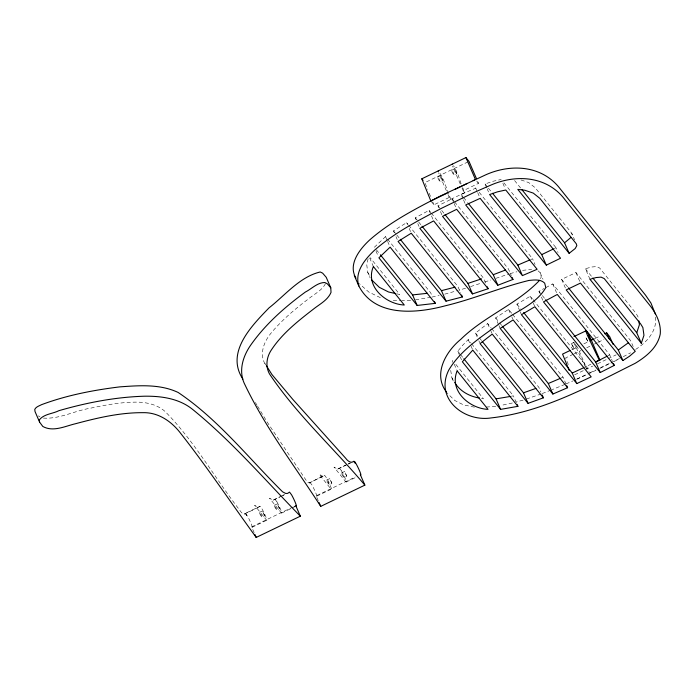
<?xml version="1.0" encoding="UTF-8"?>
<svg xmlns="http://www.w3.org/2000/svg" width="695" height="695" viewBox="0 0 695 695"><rect width="100%" height="100%" fill="white"/><g stroke="black" fill="none" stroke-linecap="round" stroke-linejoin="round"><path stroke-width="0.52" stroke-dasharray="3.48 2.61" d="M573.835 348.134C567.841 333.826 574.774 356.24 576.181 345.476M452.141 362.356L452.593 360.349M368.124 258.827L366.717 264.447L367.707 272.232L370.2 277.983M540.432 278.678L541.257 277.044L540.102 272.57L538 270.824M325.469 283.673C321.95 290.545 314.322 294.02 308.606 298.789C295.488 308.71 282.787 319.292 272.11 331.863C264.126 340.915 258.618 354.033 265.716 365.231M245.222 513.605L246.725 515.473L245.405 513.336L260.034 506.299L262.076 509.018A7.767 0.747 64.3 0 1 266.081 517.419A7.767 0.747 64.3 0 1 266.289 519.86L254.631 505.326L258.245 507.367L260.034 506.299M459.864 356.014L457.797 351.227L462.366 345.589L468.222 339.577L470.915 342.93M374.353 247.281L385.56 236.604L386.906 238.281M477.178 336.901L475.519 333.07L487.673 323.566L491.035 327.753M257.584 406.193L267.089 421.943L307.329 482.078L309.223 482.999L324.556 475.241L326.598 477.96A7.767 0.747 64.3 0 1 330.603 486.361A7.767 0.747 64.3 0 1 330.811 488.802L319.153 474.268L322.767 476.31L324.556 475.241M498.541 324.6L495.639 317.893L508.558 309.344L511.928 313.532M635.656 349.403C646.506 342.505 657.366 330.95 655.437 317.12M394.326 232.808L393.5 230.896L399.86 226.796L406.679 222.678L408.026 224.355M43.403 418.095C59.562 419.241 74.521 410.736 90.237 408.252C106.057 404.829 122.112 401.945 138.348 402.136C147.965 402.492 157.609 404.977 165.01 411.397C193.992 440.56 214.225 477.144 239.236 509.565C240.496 511.129 242.772 515.525 245.335 513.544M519.808 310.847L516.906 304.141L530.32 296.209L532.344 298.728M276.94 501.868A7.767 0.747 64.3 0 1 280.945 510.26A7.767 0.747 64.3 0 1 281.154 512.702L269.495 498.176L273.1 500.218L281.718 495.856M341.462 470.81A7.767 0.747 64.3 0 1 345.467 479.211A7.767 0.747 64.3 0 1 345.676 481.652L334.008 467.118L337.622 469.16L347.213 464.338M416.096 219.69L415.271 217.778L429.093 210.359L430.613 212.253M539.772 293.264L538.946 291.344L544.081 288.547M614.302 361.461L619.705 358.585M623.285 356.683L630.565 352.808M545.792 287.608L552.76 283.925L609.706 354.858L612.191 360.601M607.995 355.744L609.706 354.858M438.788 207.718L437.963 205.807L452.097 198.77L453.905 201.02M554.28 248.549L555.983 247.698L558.059 252.493M309.223 482.999L322.767 476.31M565.374 287.999L561.638 279.381L575.938 272.553L630.712 340.776L633.197 346.527M244.275 514.187L258.245 507.367M468.056 161.857L424.897 182.637L427.642 189.379M437.789 176.895L440.726 175.679L442.819 180.17C438.119 185.791 435.887 169.545 440.074 181.491M451.724 170.188L454.652 168.972L456.745 173.463C452.054 179.084 449.821 162.839 454.009 174.784M430.857 200.985L433.932 204.808L449.257 197.432L450.786 199.343L464.72 192.637L462.696 187.702M461.949 187.867L463.183 190.725L478.507 183.35L477.274 180.492M571.568 343.512L574.313 342.192M571.846 349.637L577.415 346.953M583.887 343.834L590.368 340.724M595.181 338.404L599.967 336.102M573.297 354.241L565.626 357.934L568.371 364.684M574.252 353.781L580.968 350.549M586.728 347.778L590.559 345.928M594.399 344.086L597.274 342.696M598.23 342.235L603.99 339.464M282.7 495.387L284.646 494.449M348.186 463.869L350.141 462.931M259.556 512.284L262.484 511.068L264.578 515.56C259.895 521.189 257.645 504.926 261.841 516.88M274.412 505.135L277.348 503.918L279.442 508.41C274.751 514.039 272.51 497.776 276.697 509.73M326.815 479.906L329.751 478.69L331.845 483.181C327.154 488.82 324.913 472.548 329.1 484.502M341.679 472.756L344.616 471.54L346.701 476.032C342.018 481.661 339.768 465.398 343.964 477.352M254.153 532.639L251.66 526.888L292.856 507.063M293.829 506.594L295.783 505.656M318.249 500.626L316.173 495.839L355.423 476.944M252.242 527.218L266.863 520.173M281.727 513.023L296.357 505.977M316.755 496.161L331.385 489.115M346.249 481.965L355.023 477.743M573.584 342.192A7.767 0.747 64.3 0 0 575.651 346.544L585.346 366.908L590.915 364.223M574.661 374.805L592.705 366.117M597.509 363.806L607.109 359.185M608.073 358.724L616.17 354.824M576.78 379.088L586.276 374.518M590.081 372.685L595.78 369.94M600.576 367.629L610.175 363.007M611.14 362.547L619.236 358.646M588.005 374.118L596.032 370.261M599.881 368.402L612.382 362.382M337.622 469.16L347.274 464.581M348.238 464.121L352.096 462.288M273.1 500.218L279.885 497.029M280.858 496.569L284.733 494.753M463.191 199.204L461.124 194.409L475.858 188.137M576.772 379.218L586.224 374.979M561.186 377.993L563.028 377.185L565.93 383.892M530.824 259.513L532.561 258.757L535.046 264.508M565.026 384.361L552.186 389.626M566.008 383.935L572.897 380.947M541.197 393.952L525.107 399.46M542.204 393.561L551.196 390.017M486.717 187.824L485.058 183.993L492.911 181.299L501.208 179.475M495.865 278.339L509.061 273.96M510.078 273.63L516.95 271.754M523.092 400.12L516.368 401.971M465.563 288.216L459.013 290.197M470.584 286.583L481.635 282.995M484.719 281.996L490.887 279.989M589.977 279.294L585.416 268.757L591.506 267.028L596.51 266.593L599.681 268.044L636.168 313.506L639.157 318.962M444.713 294.15L457.996 290.475M512.363 402.996L500.73 405.48M522.588 270.355L531.658 269.408M511.338 396.237L513.362 395.803L516.263 402.501M430.943 297.269L415.68 299.745M431.969 297.06L439.162 295.575M495.735 406.28L483.651 407.313M410.641 300.292L401.788 300.553M393.214 300.362L400.72 300.527M481.531 398.435L483.485 398.826L455.286 363.693M474.442 407.174L463.548 404.89L454.739 400.476L447.259 393.205M396.671 293.803L399.721 294.489L370.174 257.689M521.033 179.979L528.695 182.559L535.211 187.746L571.707 233.207L574.609 239.914M38.242 415.914L39.962 416.644M380.373 297.66L368.845 292.082L359.306 283.647M346.701 476.032L344.425 471.436M331.845 483.181L329.56 478.586M279.442 508.41L277.157 503.814M264.578 515.56L262.293 510.964M456.745 173.463L454.461 168.868M442.819 180.17L440.534 175.574M339.412 468.091L341.462 470.802M309.918 482.287L311.968 485.006A7.767 0.747 64.3 0 1 315.973 493.407A7.767 0.747 64.3 0 1 316.182 495.848M274.89 499.149L276.94 501.859M245.405 513.336L247.455 516.055A7.767 0.747 64.3 0 1 251.46 524.456A7.767 0.747 64.3 0 1 251.668 526.897M576.572 346.814L574.583 343.113M514.578 180.526L520.668 188.102M585.416 268.757L592.175 277.175M503.927 182.855L555.983 247.698M485.058 183.993L487.768 187.372M488.446 188.215L491.843 192.437M561.638 279.381L567.754 287M476.666 181.056L478.507 183.35M479.22 192.315L532.561 258.757M463.183 190.725L464.72 192.637M461.124 194.418L462.94 196.676M463.608 197.51L467.639 202.532M538.946 291.344L541.631 294.697M542.308 295.531L544.993 298.885M454.573 201.854L508.401 268.904L511.303 275.611M533.022 299.571L586.623 366.343L589.525 373.041M585.346 366.908L586.875 368.819L577.38 346.866M437.963 205.807L441.012 209.595M441.69 210.446L444.4 213.825M516.906 304.141L521.624 310.013M431.291 213.096L483.555 278.2L486.048 283.951M512.597 314.375L563.028 377.185M415.271 217.778L417.973 221.14M418.651 221.983L421.352 225.345M495.639 317.893L499.01 322.08M499.679 322.923L501.703 325.434M408.695 225.189L457.849 286.41L460.75 293.116M491.713 328.596L538.834 387.297L540.91 392.084M393.5 230.896L396.202 234.258M396.871 235.101L399.582 238.463M475.519 333.07L481.6 340.637M387.575 239.123L430.692 292.83L432.351 296.661M471.592 343.773L513.362 395.803M376.36 249.783L379.713 253.962M457.797 351.227L459.803 353.729M460.481 354.563L463.165 357.908M264.891 363.32L265.968 365.04M450.707 370.426L451.889 377.785L453.548 380.512M255.352 402.492L257.028 405.272M367.707 272.232L369.983 276.558M575.938 272.553L580.49 283.091M552.76 283.925L557.321 294.454M502.867 183.306L504.944 188.093M540.102 272.57L543.004 279.277M541.431 297.095L543.09 300.926M487.134 188.779L489.619 194.53M530.32 296.209L532.804 301.951M533.221 302.916L534.881 306.747M475.615 187.824L477.274 191.655M477.682 192.611L480.176 198.362M520.225 311.803L521.467 314.679M460.299 184.045L453.687 168.772A7.767 0.747 64.3 0 1 452.601 166.036M463.608 200.16L465.685 204.947M508.558 309.344L511.459 316.051M511.876 317.007L512.702 318.918M452.097 198.77L453.757 202.601M454.174 203.565L456.658 209.308M446.364 190.751L439.753 175.479A7.767 0.747 64.3 0 1 438.667 172.742M448.014 194.565L449.257 197.432M498.958 325.555L500.2 328.431M440.448 211.549L442.524 216.336M487.673 323.566L490.574 330.264M490.983 331.228L491.817 333.14M429.093 210.359L433.237 219.933M478.838 340.732L479.672 342.644M468.222 339.577L470.715 345.328M471.123 346.284L472.365 349.159M417.756 223.521L418.998 226.396M406.679 222.678L407.505 224.589M409.164 228.42L411.24 233.216M460.281 356.969L461.523 359.845M454.252 364.18L456.745 369.931M395.985 236.639L397.227 239.514M451.889 377.785L453.548 381.616M385.56 236.604L387.219 240.435M387.628 241.391L389.704 246.186M376.004 251.112L378.08 255.899M369.662 257.932L373.389 266.55M450.786 199.343L444.922 183.749A7.767 0.747 64.3 0 0 439.579 172.386M429.215 193.236L431.178 198.058M432.75 201.915L433.932 204.808M461.08 183.758L458.856 177.043A7.767 0.747 64.3 0 0 453.514 165.679M571.707 233.207L572.28 235.049M587.779 341.254L585.503 336.806L587.779 341.254"/><path stroke-width="1.04" d="M574 336.58L586.076 330.768A7.767 0.747 64.3 0 1 591.306 340.168L594.216 338.865M641.32 343.252L589.977 279.294L596.067 277.557L601.071 277.131L604.242 278.582L640.729 324.044L642.884 327.588L643.961 335.303L641.32 343.252L636.759 332.714L639.4 324.765L638.861 320.908M539.598 280.302C517.123 304.045 484.319 316.182 460.802 339.316C445.695 351.644 432.585 374.475 446.703 392.371M570.934 237.473L564.575 242.798L569.135 253.328L575.217 248.523L576.833 245.578L576.268 243.745L539.772 198.284L533.256 193.097L524.638 190.195L517.784 189.379L569.135 253.328M628.541 342.635L618.324 349.993L622.885 360.531L629.479 356.266L635.265 351.314L580.49 283.091L566.199 289.919L622.885 360.531M607.143 356.196L595.667 361.999L600.228 372.537L614.267 365.396L613.433 363.476M553.42 248.975L541.744 254.605L492.52 193.279M447.224 193.106L430.857 200.985L421.822 178.806L465.937 157.574L469.012 161.396L476.449 178.58M454.86 189.431L467.335 183.428M473.095 180.657L474.659 179.901M569.987 350.532L562.55 354.111L569.231 370.496M604.754 333.791L606.674 332.87L609.741 336.701L613.042 344.329M595.554 361.991L599.272 360.201L589.577 339.838A7.767 0.747 64.3 0 1 586.076 330.768M256.22 537.426L300.344 516.185L295.783 505.656A7.767 0.747 64.3 0 0 295.575 503.223A7.767 0.747 64.3 0 0 291.57 494.823L289.528 492.103L287.643 493.389L285.732 493.467L282.622 491.851C248.567 458.144 218.256 419.372 178.129 392.449C159.946 383.883 139.235 385.482 119.766 386.88C93.208 390.147 66.685 395.273 41.561 404.664C39.155 405.941 36.071 406.766 34.75 409.39L35.045 411.596L39.598 422.134L42.803 426.452C53.168 432.273 65.061 426.174 75.486 423.733C97.5 417.851 119.992 412.526 142.909 412.674C157.678 412.257 170.431 420.64 179.423 431.777C206.415 465.963 230.575 502.242 256.22 537.426L254.978 534.551M364.858 485.136C333.444 447.789 296.617 414.515 269.443 373.858C265.516 366.63 266.446 358.186 270.529 351.244C281.31 334.208 297.417 321.516 313.167 309.327C319.5 304.219 327.736 300.275 331.029 292.378L330.785 287.834L327.197 283.699L324.774 282.517C317.302 282.57 311.69 288.859 305.409 292.022C284.898 307.016 265.533 324.07 250.834 344.937C242.694 356.492 238.064 371.686 245.048 384.961C265.707 428.111 294.889 466.31 320.734 506.377L364.858 485.136L360.297 474.598A7.767 0.747 64.3 0 0 360.088 472.166A7.767 0.747 64.3 0 0 356.083 463.774L354.711 461.576L353.859 461.315L355.354 463.183L353.738 461.367C350.906 463.86 347.352 460.611 345.728 458.3L292.725 399.295L271.927 374.518L266.515 365.9M546.305 265.142L560.544 258.236L505.769 190.004L497.472 191.837L489.619 194.53L546.305 265.142L541.744 254.605M583.939 367.603L572.22 373.041L523.639 312.524M576.78 383.579L591.184 376.872L534.881 306.747L521.467 314.679L576.78 383.579L572.22 373.041M560.266 378.393L548.312 383.501L502.372 326.276M567.58 387.723L552.872 394.039L500.2 328.431L513.119 319.882L567.58 387.723L566.755 385.803M529.955 259.895L517.845 265.064L468.308 203.366M522.405 275.602L537.122 269.295L480.176 198.362L465.685 204.947L522.405 275.602L517.845 265.064M505.543 270.025L493.276 274.707L445.078 214.668M512.962 279.442L497.837 285.245L442.524 216.336L456.658 209.308L512.962 279.442L512.128 277.522M535.914 388.392L523.491 392.814L482.278 341.48M543.394 397.835L528.044 403.352L480.08 343.599L492.234 334.095L543.394 397.835L542.152 394.96M481.574 278.877L467.943 283.386L422.021 226.188M488.116 288.738L472.504 293.924L419.832 228.316L433.654 220.897L488.116 288.738L487.291 286.818M455.034 287.174L441.464 290.64L400.251 239.306M462.41 296.947L446.025 301.178L398.061 241.434L411.24 233.216L462.41 296.947L461.576 295.036M510.33 396.454L496.039 398.861L463.834 358.742M517.914 406.332L500.591 409.39L462.357 361.756L472.782 350.115L517.914 406.332L517.089 404.421M427.512 293.299L412.587 294.915L380.391 254.804M435.252 303.359L417.148 305.453L378.905 257.819L390.121 247.142L435.252 303.359L434.418 301.448M479.576 398.044C469.69 396.541 459.699 391.181 454.652 382.337M395.655 293.577L388.54 291.987L379.305 287.322L371.799 280.024M300.344 516.185C265.203 480.21 232.33 441.742 193.227 409.902C179.614 398.522 161.501 395.942 144.317 396.211C115.335 397.088 86.693 402.64 58.893 410.684C52.646 413.855 43.802 413.977 39.311 419.919L39.598 422.134M522.014 189.787L564.575 242.798M592.844 278.017L636.759 332.714M568.432 287.843L618.324 349.993M614.267 365.396L557.321 294.454L543.499 301.882L600.228 372.537M545.662 299.719L595.658 361.999M421.822 178.806L423.055 180.335M655.307 313.94L650.937 303.02L645.499 295.123L560.63 189.405C542.734 165.393 511.407 163.351 485.762 174.81L440.074 196.164C415.68 208.787 390.92 221.462 370.07 239.593C359.94 248.836 347.656 264.161 355.953 278.182M358.837 285.984C375.022 317.328 416.366 313.541 445.191 305.817C473.643 299.041 500.635 287.33 529.025 280.424C534.238 279.981 540.597 278.956 544.663 283.108L545.818 287.582C535.506 305.8 512.458 312.333 497.116 325.408C479.394 338.204 460.238 350.801 448.814 370.001C434.401 398.452 463.939 422.213 491.278 417.904C542.83 412.065 589.403 386.116 635.126 363.346C646.272 356.596 657.635 347.5 660.25 334.008C661.171 323.531 656.358 313.732 650.06 305.661L565.191 199.943C547.295 175.922 515.968 173.889 490.314 185.348L474.025 192.489L442.116 207.996C418.642 220.306 394.708 232.547 374.631 250.131C365.014 259.183 354.32 271.815 358.837 285.984L354.276 275.446M242.885 379.114C225.345 352.469 251.486 325.964 269.017 307.885C284.993 295.401 299.814 276.784 320.213 271.98L322.645 273.161L326.224 277.296L330.785 287.834M606.674 332.87L609.558 339.551M591.306 340.168L599.976 360.192M465.937 157.574L475.441 179.527M548.312 383.501L552.872 394.039M493.276 274.707L497.837 285.245M523.491 392.814L528.044 403.352M467.943 283.386L472.504 293.924M496.039 398.861L500.591 409.39M441.464 290.64L446.025 301.178M412.587 294.915L417.148 305.453M319.075 502.537L320.734 506.377M452.167 164.42A7.767 0.747 64.3 0 1 452.497 164.298M438.241 171.126A7.767 0.747 64.3 0 1 438.571 171.005M590.524 339.933L588.248 335.485L590.524 339.933M457.154 370.887C448.814 390.642 469.386 408.599 488.038 409.364L457.154 370.887M373.389 266.55C364.84 286.27 385.725 304.175 404.281 305.018L373.389 266.55"/></g></svg>
